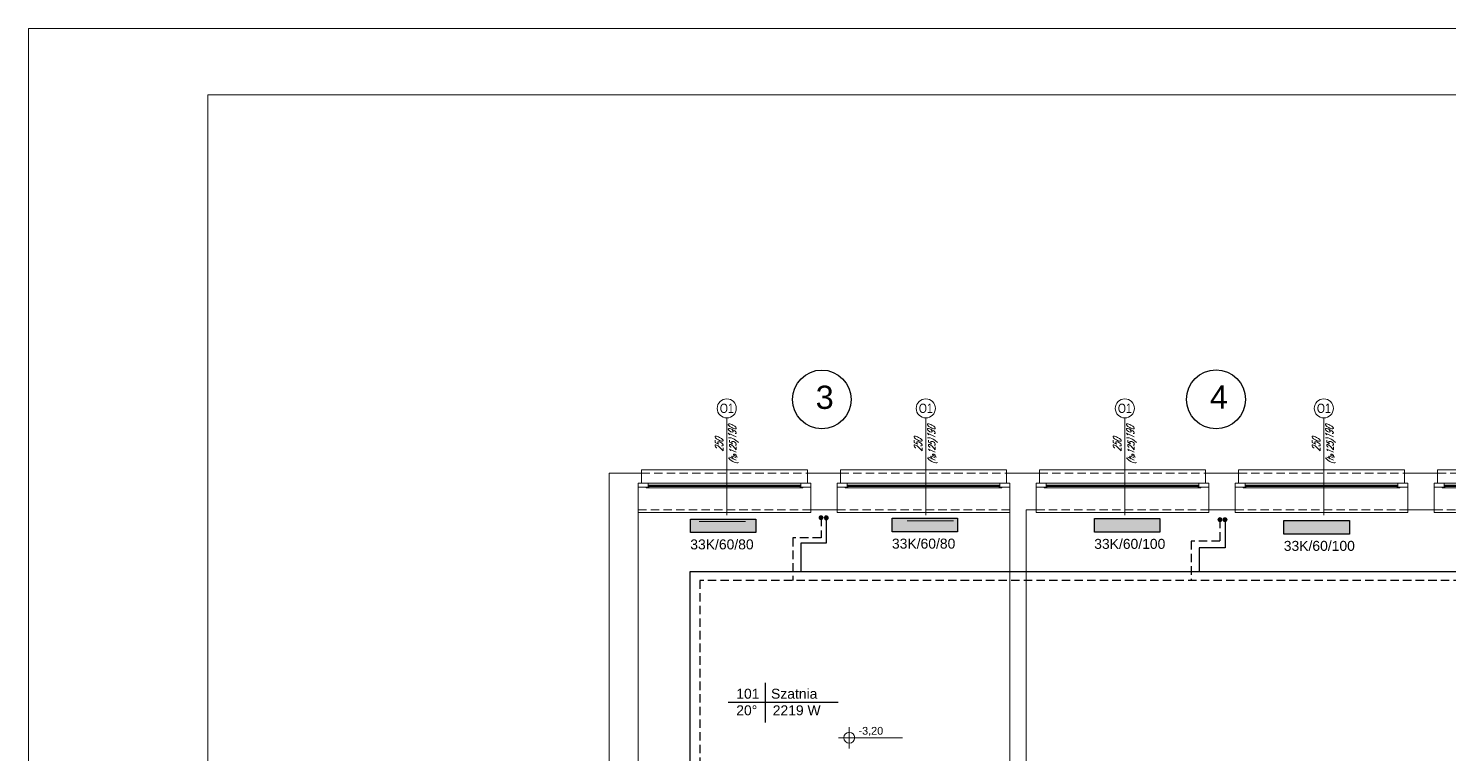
# Model space of a CAD drawing. Header units: centimetres. Extents: x 7465 to 14095, y 337 to 3307.
# Drawn here: x 7465 to 9607, y 2213 to 3307 of the extents above; entities that cross this region are included whole.
import ezdxf
from ezdxf.enums import TextEntityAlignment as Align

# ---------------------------------------------------------------- set-up
doc = ezdxf.new("R2010")
doc.units = ezdxf.units.CM
doc.header["$MEASUREMENT"] = 0
doc.linetypes.add('DASHED', pattern=[19.05, 12.7, -6.35])
doc.layers.get('0').update_dxf_attribs({"color": 252, "lineweight": 5})
for name, color, linetype, lineweight in [('02_ściany', 253, 'Continuous', 15), ('03-01_okna', 253, 'Continuous', 9), ('05-03_opis', 253, 'Continuous', 5), ('07_przekrój', 254, 'Continuous', 15), ('[0.50]  grube', 253, 'Continuous', 13), ('[stand]  pomocnicze', 253, 'Continuous', 13), ('GRZEJNIKI NOWE', 7, 'Continuous', 25), ('OPISY DO CO', 7, 'Continuous', 25), ('OPISY GRZEJNIKÓW', 7, 'Continuous', 25), ('OPISY PIONOW', 7, 'Continuous', 25), ('Piony c.o.', 7, 'Continuous', 25), ('POZIOMY', 7, 'Continuous', 25)]:
    doc.layers.add(name, color=color, linetype=linetype, lineweight=lineweight)
doc.styles.add('arial', font='arial.ttf')
doc.styles.add('ariel', font='arial.ttf', dxfattribs={"width": 0.8})
doc.styles.add('ariel_wym', font='simplex.shx', dxfattribs={"width": 0.65, "oblique": 25})

# ---------------------------------------------------------------- blocks, each defined once
blk = doc.blocks.new('okno 250')
at = {"linetype": 'Continuous', "lineweight": 0}
for p, q in [((5, 15), (5, 20)), ((5, 20), (255, 20)), ((245, 0), (15, 0)), ((255, 15), (255, 20)), ((15, -3), (245, -3)), ((16, -7), (16, -3)), ((16, -4.5), (244, -4.5)), ((16, -5), (244, -5)), ((244, -7), (244, -3)), ((0, -40), (0, -44)), ((260, -40), (260, -44)), ((0, -44), (260, -44))]:
    blk.add_line(p, q, dxfattribs=at)
at = {"linetype": 'DASHED'}
for p, q in [((5, 15), (255, 15)), ((0, -40), (260, -40))]:
    blk.add_line(p, q, dxfattribs=at)
at = {"linetype": 'Continuous', "lineweight": 0}
for points in [[(15, -6), (0, -6), (0, 0), (15, 0)], [(260, -6), (245, -6), (245, 0), (260, 0)]]:
    blk.add_lwpolyline(points, close=True, dxfattribs=at)
blk.add_lwpolyline([(12, -6), (12, -7), (248, -7), (248, -6)], dxfattribs=at)
at = {"layer": '05-03_opis', "lineweight": 0}
blk.add_line((133.5, -48.3), (133.5, 98.3), dxfattribs=at)
blk.add_circle((133.5, 112.7), 14.4, dxfattribs=at)
at = {"layer": '05-03_opis', "lineweight": 0, "insert": (133.5, 112.7), "char_height": 14, "width": 52.218, "attachment_point": 5, "style": 'ariel'}
blk.add_mtext('O1', dxfattribs=at)
at = {"layer": '05-03_opis', "lineweight": 0, "insert": (133.5, 57.6), "char_height": 12, "width": 52.218, "attachment_point": 5, "rotation": 90, "style": 'ariel_wym'}
blk.add_mtext('250\\P{\\H0.83333x;(h\\H0.6x;p\\H1.6667x;125)}190', dxfattribs=at)
blk = doc.blocks.new('kota rzutowa')
at = {"ltscale": 0.5}
for p, q in [((-20.6, 0), (102.8, 0)), ((0, -20.6), (0, 20.6))]:
    blk.add_line(p, q, dxfattribs=at)
blk.add_circle((0, 0), 10.6, dxfattribs=at)
at = {"ltscale": 0.5, "style": 'arial'}
blk.add_attdef('POZ._POSADKI_WYKOŃCZONWJ', text='', height=15, dxfattribs=at).set_placement((17.9, 1.4), align=Align.BOTTOM_LEFT)
blk.add_attdef('POZ._POSADZKI_KONSTRUKCJA', text='', height=15, dxfattribs=at).set_placement((17, -5), align=Align.TOP_LEFT)

msp = doc.modelspace()

# ---------------------------------------------------------------- hatches: boundary and pattern name
at = {"layer": '07_przekrój'}
h = msp.add_hatch(color=256, dxfattribs=at)
h.set_gradient(color1=(214, 41, 214), color2=(216, 49, 216), one_color=1, tint=0.52)
h.paths.add_polyline_path([(8462.5, 2567.9), (8561.4, 2567.9), (8561.4, 2547.6), (8462.5, 2547.6)])
h = msp.add_hatch(color=256, dxfattribs=at)
h.set_gradient(color1=(214, 41, 214), color2=(216, 49, 216), one_color=1, tint=0.52)
h.paths.add_polyline_path([(8766.5, 2569), (8865.4, 2569), (8865.4, 2548.8), (8766.5, 2548.8)])
h = msp.add_hatch(color=256, dxfattribs=at)
h.set_gradient(color1=(214, 41, 214), color2=(216, 49, 216), one_color=1, tint=0.52)
h.paths.add_polyline_path([(9071.5, 2568.6), (9170.4, 2568.6), (9170.4, 2548.3), (9071.5, 2548.3)])
h = msp.add_hatch(color=256, dxfattribs=at)
h.set_gradient(color1=(214, 41, 214), color2=(216, 49, 216), one_color=1, tint=0.52)
h.paths.add_polyline_path([(9357.1, 2565.6), (9456, 2565.6), (9456, 2545.3), (9357.1, 2545.3)])
at = {"layer": 'Piony c.o.', "lineweight": 20}
for color, points in [(5, [(8662.6, 2569.9, 1), (8656.4, 2569.9, 1)]), (256, [(8670.4, 2569.7, 1), (8664.2, 2569.7, 1)]), (5, [(9263.8, 2567, 1), (9257.7, 2567, 1)]), (256, [(9271.6, 2566.9, 1), (9265.5, 2566.9, 1)])]:
    msp.add_hatch(color=color, dxfattribs=at).paths.add_polyline_path(points)

# ---------------------------------------------------------------- linework, layer by layer
at = {"layer": '02_ściany', "color": 0}
for p, q in [((8339.9, 2636.9), (8388.9, 2636.9)), ((8339.9, 2636.9), (8339.9, 2050.9)), ((8638.9, 2636.9), (8688.9, 2636.9)), ((8988.9, 2636.9), (8988.9, 2621.9)), ((9238.9, 2636.9), (9288.9, 2636.9)), ((9238.9, 2636.9), (9238.9, 2621.9)), ((9288.9, 2636.9), (9288.9, 2621.9)), ((9538.9, 2636.9), (9588.9, 2636.9)), ((9538.9, 2636.9), (9538.9, 2621.9)), ((9588.9, 2636.9), (9588.9, 2621.9)), ((8383.9, 2621.9), (8392.4, 2621.9)), ((8383.9, 2621.9), (8383.9, 2128.9)), ((8683.9, 2621.9), (8683.9, 2581.9)), ((8943.9, 2621.9), (8943.9, 2128.9)), ((8983.9, 2621.9), (8988.9, 2621.9)), ((8983.9, 2621.9), (8983.9, 2581.9)), ((9238.9, 2621.9), (9243.9, 2621.9)), ((9243.9, 2621.9), (9243.9, 2581.9)), ((9283.9, 2621.9), (9288.9, 2621.9)), ((9283.9, 2621.9), (9283.9, 2581.9)), ((9538.9, 2621.9), (9543.9, 2621.9)), ((9538.9, 2621.9), (9543.9, 2621.9)), ((9543.9, 2621.9), (9543.9, 2581.9)), ((9583.9, 2621.9), (9588.9, 2621.9)), ((9583.9, 2621.9), (9583.9, 2581.9)), ((8643.9, 2581.9), (8683.9, 2581.9)), ((8968.9, 2581.9), (8983.9, 2581.9)), ((8968.9, 2581.9), (8968.9, 1616.9)), ((9243.9, 2581.9), (9283.9, 2581.9)), ((9543.9, 2581.9), (9583.9, 2581.9))]:
    msp.add_line(p, q, dxfattribs=at)
for points in [[(8388.9, 2636.9), (8388.9, 2621.9), (8383.9, 2621.9), (8383.9, 2581.9)], [(8638.9, 2636.9), (8638.9, 2621.9), (8643.9, 2621.9), (8643.9, 2581.9)], [(8688.9, 2636.9), (8688.9, 2621.9), (8683.9, 2621.9), (8683.9, 2581.9)], [(8988.9, 2636.9), (8938.9, 2636.9), (8938.9, 2621.9), (8943.9, 2621.9), (8943.9, 2581.9)]]:
    msp.add_lwpolyline(points, dxfattribs=at)
at = {"layer": '[0.50]  grube', "color": 0}
for p, q in [((13995.2, 3206.8), (7735.3, 3206.8)), ((7735.3, 3206.8), (7735.3, 436.8))]:
    msp.add_line(p, q, dxfattribs=at)
at = {"layer": '[stand]  pomocnicze', "color": 0}
for p, q in [((14095.2, 3306.8), (7464.7, 3306.8)), ((7464.7, 3306.8), (7464.7, 336.8))]:
    msp.add_line(p, q, dxfattribs=at)
at = {"layer": 'GRZEJNIKI NOWE'}
for points in [[(8462.5, 2567.9), (8561.4, 2567.9), (8561.4, 2547.6), (8462.5, 2547.6)], [(8766.5, 2569), (8865.4, 2569), (8865.4, 2548.8), (8766.5, 2548.8)], [(9071.5, 2568.6), (9170.4, 2568.6), (9170.4, 2548.3), (9071.5, 2548.3)], [(9357.1, 2565.6), (9456, 2565.6), (9456, 2545.3), (9357.1, 2545.3)]]:
    msp.add_lwpolyline(points, close=True, dxfattribs=at)
at = {"layer": 'OPISY DO CO', "color": 7}
for p, q in [((8575.3, 2321), (8575.3, 2261.4)), ((8519.4, 2292), (8685.1, 2292))]:
    msp.add_line(p, q, dxfattribs=at)
at = {"layer": 'OPISY PIONOW'}
for centre in [(8660.7, 2748), (9254.9, 2748.2)]:
    msp.add_circle(centre, 44.3, dxfattribs=at)
at = {"layer": 'Piony c.o.', "color": 7, "lineweight": 20}
for p, q in [((8475.8, 2564.1), (8545.8, 2564.1)), ((8789.2, 2565.2), (8859.2, 2565.2))]:
    msp.add_line(p, q, dxfattribs=at)
at = {"layer": 'Piony c.o.', "color": 5, "lineweight": 20}
for centre in [(8659.5, 2569.9), (9260.8, 2567)]:
    msp.add_circle(centre, 3.06, dxfattribs=at)
at = {"layer": 'Piony c.o.', "lineweight": 20}
for centre in [(8667.3, 2569.7), (9268.6, 2566.9)]:
    msp.add_circle(centre, 3.06, dxfattribs=at)
at = {"layer": 'POZIOMY', "linetype": 'DASHED'}
for p, q in [((8659.5, 2569.9), (8659.5, 2539.4)), ((9260.8, 2567), (9260.8, 2534.8)), ((8659.5, 2539.4), (8616.8, 2539.4)), ((8616.8, 2539.4), (8616.8, 2475.5)), ((9260.8, 2534.8), (9217.6, 2534.8)), ((9217.6, 2534.8), (9217.6, 2475.5)), ((12559.3, 2475.5), (8477, 2475.5)), ((8477, 2475.5), (8477, 1665.3))]:
    msp.add_line(p, q, dxfattribs=at)
at = {"layer": 'POZIOMY'}
for p, q in [((8667.3, 2569.7), (8667.3, 2531.5)), ((9268.6, 2566.9), (9268.6, 2524.3)), ((8667.3, 2531.5), (8629.2, 2531.5)), ((8629.2, 2531.5), (8629.2, 2488.8)), ((9268.6, 2524.3), (9229.4, 2524.3)), ((9229.4, 2524.3), (9229.4, 2488.8)), ((8462.1, 1647.2), (8462.1, 2488.8)), ((8462.1, 2488.8), (12568.7, 2488.8))]:
    msp.add_line(p, q, dxfattribs=at)

# ---------------------------------------------------------------- block references
at = {"layer": '03-01_okna', "color": 0}
for p in [(8383.9, 2621.9), (8683.9, 2621.9), (8983.9, 2621.9), (9283.9, 2621.9), (9583.9, 2621.9)]:
    msp.add_blockref('okno 250', p, dxfattribs=at)
at = {"layer": '05-03_opis', "color": 0, "xscale": 0.7799999999997453, "yscale": 0.7799999999997453, "zscale": 0.78}
msp.add_blockref('kota rzutowa', (8702, 2238.5), dxfattribs=at).add_auto_attribs({'POZ._POSADKI_WYKOŃCZONWJ': '-3,20'})

# ---------------------------------------------------------------- texts
at = {"layer": 'OPISY DO CO', "color": 7, "insert": (8531.7, 2312.3), "char_height": 15, "width": 270.998, "attachment_point": 1}
msp.add_mtext('{\\fArial|b0|i0|c238|p34;101   Szatnia\\P20°    2219 W}', dxfattribs=at)
at = {"layer": 'OPISY GRZEJNIKÓW', "char_height": 15, "width": 101.714, "attachment_point": 1}
for s, insert in [('{\\fArial|b0|i0|c238|p34;33K/60/80}', (8462.4, 2537.2)), ('{\\fArial|b0|i0|c238|p34;33K/60/80}', (8766.4, 2538.4)), ('{\\fArial|b0|i0|c238|p34;33K/60/100}', (9071.3, 2538)), ('{\\fArial|b0|i0|c238|p34;33K/60/100}', (9357, 2535))]:
    msp.add_mtext(s, dxfattribs=dict(at, insert=insert))
at = {"layer": 'OPISY PIONOW', "char_height": 35, "width": 106.558, "attachment_point": 1}
for s, insert in [('{\\fArial|b0|i0|c238|p34;3}', (8651.4, 2768.8)), ('{\\fArial|b0|i0|c238|p34;4}', (9245.6, 2769.1))]:
    msp.add_mtext(s, dxfattribs=dict(at, insert=insert))

doc.saveas('drawing.dxf')
